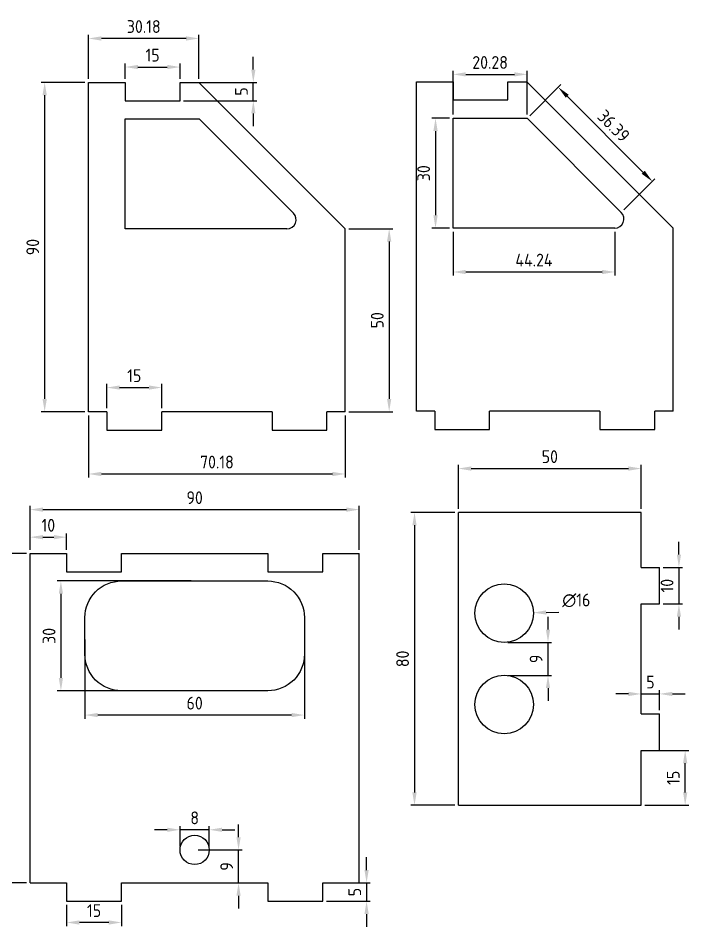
# Model space of a CAD drawing. Header units: millimetres. Extents: x 1258 to 1713, y 1213 to 1519.
# Drawn here: x 1529.3 to 1712.7, y 1270.8 to 1519.1 of the extents above; entities that cross this region are included whole.
import ezdxf

# ---------------------------------------------------------------- set-up
doc = ezdxf.new("R2010")
doc.units = ezdxf.units.MM
doc.layers.add('AM_5', color=3, linetype='Continuous', lineweight=25)
doc.layers.add('Layer1', color=7, linetype='Continuous')
doc.styles.get("Standard").update_dxf_attribs({"font": 'ISOCP.SHX'})
doc.dimstyles.new('AM_ISO$0', dxfattribs={"dimtxt": 3.5, "dimasz": 3.5, "dimexe": 1, "dimexo": 1, "dimgap": 1.5, "dimtad": 1, "dimdsep": 46, "dimtxsty": 'Standard', "dimcen": 0, "dimclrd": 256, "dimclre": 256, "dimclrt": 2, "dimadec": 0, "dimazin": 2, "dimtp": 0.1, "dimtm": 0.1, "dimtfac": 0.71, "dimtdec": 3, "dimtmove": 0, "dimatfit": 3, "dimfxl": 1, "dimlwd": -1, "dimlwe": -1, "dimarcsym": 1})
doc.dimstyles.new('AM_ISO$3', dxfattribs={"dimtxt": 3.5, "dimasz": 3.5, "dimexe": 1, "dimexo": 1, "dimgap": 1.5, "dimtad": 1, "dimtoh": 1, "dimdsep": 46, "dimtxsty": 'Standard', "dimcen": 0, "dimclrd": 256, "dimclre": 256, "dimclrt": 2, "dimadec": 0, "dimazin": 2, "dimtp": 0.1, "dimtm": 0.1, "dimtfac": 0.71, "dimtdec": 3, "dimtofl": 0, "dimtmove": 0, "dimatfit": 0, "dimfxl": 1, "dimlwd": -1, "dimlwe": -1, "dimarcsym": 1})

# ---------------------------------------------------------------- blocks, each defined once
blk = doc.blocks.new('*D3')
at = {"layer": 'AM_5', "linetype": 'ByBlock', "transparency": 16777216}
for p, q in [((1548.57, 1502.53), (1548.57, 1514.53)), ((1578.75, 1502.53), (1578.75, 1514.53)), ((1575.25, 1513.53), (1552.07, 1513.53))]:
    blk.add_line(p, q, dxfattribs=at)
at = {"layer": 'AM_5', "transparency": 16777216}
for points in [[(1552.07, 1514.11), (1552.07, 1512.94), (1548.57, 1513.53)], [(1575.25, 1514.11), (1575.25, 1512.94), (1578.75, 1513.53)]]:
    blk.add_solid(points, dxfattribs=at)
at = {"layer": 'Defpoints', "color": 0, "transparency": 16777216}
for p in [(1548.57, 1513.53), (1548.57, 1501.53), (1578.75, 1501.53)]:
    blk.add_point(p, dxfattribs=at)
at = {"layer": 'AM_5', "color": 2, "transparency": 16777216, "insert": (1563.66, 1516.78), "char_height": 3.5, "attachment_point": 5}
blk.add_mtext('30.18', dxfattribs=at)
blk = doc.blocks.new('*D4')
at = {"layer": 'AM_5', "linetype": 'ByBlock', "transparency": 16777216}
for p, q in [((1547.57, 1501.53), (1535.57, 1501.53)), ((1536.57, 1415.03), (1536.57, 1498.03)), ((1547.57, 1411.53), (1535.57, 1411.53))]:
    blk.add_line(p, q, dxfattribs=at)
at = {"layer": 'AM_5', "transparency": 16777216}
for points in [[(1535.99, 1498.03), (1537.16, 1498.03), (1536.57, 1501.53)], [(1535.99, 1415.03), (1537.16, 1415.03), (1536.57, 1411.53)]]:
    blk.add_solid(points, dxfattribs=at)
at = {"layer": 'Defpoints', "color": 0, "transparency": 16777216}
for p in [(1536.57, 1501.53), (1548.57, 1501.53), (1548.57, 1411.53)]:
    blk.add_point(p, dxfattribs=at)
at = {"layer": 'AM_5', "color": 2, "transparency": 16777216, "insert": (1533.32, 1456.53), "char_height": 3.5, "attachment_point": 5, "rotation": 90}
blk.add_mtext('90', dxfattribs=at)
blk = doc.blocks.new('*D5')
at = {"layer": 'AM_5', "linetype": 'ByBlock', "transparency": 16777216}
for p, q in [((1619.75, 1461.53), (1631.75, 1461.53)), ((1630.75, 1458.03), (1630.75, 1415.03)), ((1619.75, 1411.53), (1631.75, 1411.53))]:
    blk.add_line(p, q, dxfattribs=at)
at = {"layer": 'AM_5', "transparency": 16777216}
for points in [[(1630.17, 1458.03), (1631.34, 1458.03), (1630.75, 1461.53)], [(1630.17, 1415.03), (1631.34, 1415.03), (1630.75, 1411.53)]]:
    blk.add_solid(points, dxfattribs=at)
at = {"layer": 'Defpoints', "color": 0, "transparency": 16777216}
for p in [(1618.75, 1461.53), (1618.75, 1411.53), (1630.75, 1411.53)]:
    blk.add_point(p, dxfattribs=at)
at = {"layer": 'AM_5', "color": 2, "transparency": 16777216, "insert": (1627.5, 1436.53), "char_height": 3.5, "attachment_point": 5, "rotation": 90}
blk.add_mtext('50', dxfattribs=at)
blk = doc.blocks.new('*D6')
at = {"layer": 'AM_5', "linetype": 'ByBlock', "transparency": 16777216}
for p, q in [((1548.57, 1410.53), (1548.57, 1393.53)), ((1618.75, 1410.53), (1618.75, 1393.53)), ((1552.07, 1394.53), (1615.25, 1394.53))]:
    blk.add_line(p, q, dxfattribs=at)
at = {"layer": 'AM_5', "transparency": 16777216}
for points in [[(1552.07, 1395.11), (1552.07, 1393.94), (1548.57, 1394.53)], [(1615.25, 1395.11), (1615.25, 1393.94), (1618.75, 1394.53)]]:
    blk.add_solid(points, dxfattribs=at)
at = {"layer": 'Defpoints', "color": 0, "transparency": 16777216}
for p in [(1548.57, 1411.53), (1618.75, 1411.53), (1618.75, 1394.53)]:
    blk.add_point(p, dxfattribs=at)
at = {"layer": 'AM_5', "color": 2, "transparency": 16777216, "insert": (1583.66, 1397.78), "char_height": 3.5, "attachment_point": 5}
blk.add_mtext('70.18', dxfattribs=at)
blk = doc.blocks.new('*D7')
at = {"layer": 'AM_5', "linetype": 'ByBlock', "transparency": 16777216}
for p, q in [((1553.57, 1412.53), (1553.57, 1419.14)), ((1557.07, 1418.14), (1565.07, 1418.14)), ((1568.57, 1412.53), (1568.57, 1419.14))]:
    blk.add_line(p, q, dxfattribs=at)
at = {"layer": 'AM_5', "transparency": 16777216}
for points in [[(1557.07, 1418.72), (1557.07, 1417.56), (1553.57, 1418.14)], [(1565.07, 1418.72), (1565.07, 1417.56), (1568.57, 1418.14)]]:
    blk.add_solid(points, dxfattribs=at)
at = {"layer": 'Defpoints', "color": 0, "transparency": 16777216}
for p in [(1568.57, 1418.14), (1553.57, 1411.53), (1568.57, 1411.53)]:
    blk.add_point(p, dxfattribs=at)
at = {"layer": 'AM_5', "color": 2, "transparency": 16777216, "insert": (1561.07, 1421.39), "char_height": 3.5, "attachment_point": 5}
blk.add_mtext('15', dxfattribs=at)
blk = doc.blocks.new('*D8')
at = {"layer": 'AM_5', "linetype": 'ByBlock', "transparency": 16777216}
for p, q in [((1647.21, 1491.72), (1642.43, 1491.72)), ((1643.43, 1488.22), (1643.43, 1465.22)), ((1647.21, 1461.72), (1642.43, 1461.72))]:
    blk.add_line(p, q, dxfattribs=at)
at = {"layer": 'AM_5', "transparency": 16777216}
for points in [[(1642.84, 1488.22), (1644.01, 1488.22), (1643.43, 1491.72)], [(1642.84, 1465.22), (1644.01, 1465.22), (1643.43, 1461.72)]]:
    blk.add_solid(points, dxfattribs=at)
at = {"layer": 'Defpoints', "color": 0, "transparency": 16777216}
for p in [(1648.21, 1491.72), (1643.43, 1461.72), (1648.21, 1461.72)]:
    blk.add_point(p, dxfattribs=at)
at = {"layer": 'AM_5', "color": 2, "transparency": 16777216, "insert": (1640.18, 1476.72), "char_height": 3.5, "attachment_point": 5, "rotation": 90}
blk.add_mtext('30', dxfattribs=at)
blk = doc.blocks.new('*D9')
at = {"layer": 'AM_5', "linetype": 'ByBlock', "transparency": 16777216}
for p, q in [((1648.21, 1460.72), (1648.21, 1448.72)), ((1692.46, 1460.72), (1692.46, 1448.72)), ((1651.71, 1449.72), (1688.96, 1449.72))]:
    blk.add_line(p, q, dxfattribs=at)
at = {"layer": 'AM_5', "transparency": 16777216}
for points in [[(1651.71, 1450.3), (1651.71, 1449.13), (1648.21, 1449.72)], [(1688.96, 1450.3), (1688.96, 1449.13), (1692.46, 1449.72)]]:
    blk.add_solid(points, dxfattribs=at)
at = {"layer": 'Defpoints', "color": 0, "transparency": 16777216}
for p in [(1648.21, 1461.72), (1692.46, 1461.72), (1692.46, 1449.72)]:
    blk.add_point(p, dxfattribs=at)
at = {"layer": 'AM_5', "color": 2, "transparency": 16777216, "insert": (1670.34, 1452.97), "char_height": 3.5, "attachment_point": 5}
blk.add_mtext('44.24', dxfattribs=at)
blk = doc.blocks.new('*D10')
at = {"layer": 'AM_5', "linetype": 'ByBlock', "transparency": 16777216}
for p, q in [((1669.2, 1492.42), (1677.69, 1500.91)), ((1679.45, 1497.73), (1700.24, 1476.94)), ((1694.93, 1466.69), (1703.42, 1475.18))]:
    blk.add_line(p, q, dxfattribs=at)
at = {"layer": 'AM_5', "transparency": 16777216}
for points in [[(1679.87, 1498.14), (1679.04, 1497.31), (1676.98, 1500.2)], [(1700.65, 1477.36), (1699.82, 1476.53), (1702.71, 1474.47)]]:
    blk.add_solid(points, dxfattribs=at)
at = {"layer": 'Defpoints', "color": 0, "transparency": 16777216}
for p in [(1668.49, 1491.72), (1702.71, 1474.47), (1694.23, 1465.98)]:
    blk.add_point(p, dxfattribs=at)
at = {"layer": 'AM_5', "color": 2, "transparency": 16777216, "insert": (1692.14, 1489.63), "char_height": 3.5, "attachment_point": 5, "rotation": 315}
blk.add_mtext('36.39', dxfattribs=at)
blk = doc.blocks.new('*D11')
at = {"layer": 'AM_5', "linetype": 'ByBlock', "transparency": 16777216}
for p, q in [((1648.21, 1492.72), (1648.21, 1504.72)), ((1668.49, 1492.72), (1668.49, 1504.72)), ((1651.71, 1503.72), (1664.99, 1503.72))]:
    blk.add_line(p, q, dxfattribs=at)
at = {"layer": 'AM_5', "transparency": 16777216}
for points in [[(1651.71, 1504.3), (1651.71, 1503.13), (1648.21, 1503.72)], [(1664.99, 1504.3), (1664.99, 1503.13), (1668.49, 1503.72)]]:
    blk.add_solid(points, dxfattribs=at)
at = {"layer": 'Defpoints', "color": 0, "transparency": 16777216}
for p in [(1668.49, 1503.72), (1648.21, 1491.72), (1668.49, 1491.72)]:
    blk.add_point(p, dxfattribs=at)
at = {"layer": 'AM_5', "color": 2, "transparency": 16777216, "insert": (1658.35, 1506.97), "char_height": 3.5, "attachment_point": 5}
blk.add_mtext('20.28', dxfattribs=at)
blk = doc.blocks.new('*D12')
at = {"layer": 'AM_5', "linetype": 'ByBlock', "transparency": 16777216}
for p, q in [((1558.57, 1502.53), (1558.57, 1506.72)), ((1562.07, 1505.72), (1570.07, 1505.72)), ((1573.57, 1502.53), (1573.57, 1506.72))]:
    blk.add_line(p, q, dxfattribs=at)
at = {"layer": 'AM_5', "transparency": 16777216}
for points in [[(1562.07, 1506.31), (1562.07, 1505.14), (1558.57, 1505.72)], [(1570.07, 1506.31), (1570.07, 1505.14), (1573.57, 1505.72)]]:
    blk.add_solid(points, dxfattribs=at)
at = {"layer": 'Defpoints', "color": 0, "transparency": 16777216}
for p in [(1573.57, 1505.72), (1558.57, 1501.53), (1573.57, 1501.53)]:
    blk.add_point(p, dxfattribs=at)
at = {"layer": 'AM_5', "color": 2, "transparency": 16777216, "insert": (1566.07, 1508.97), "char_height": 3.5, "attachment_point": 5}
blk.add_mtext('15', dxfattribs=at)
blk = doc.blocks.new('*D13')
at = {"layer": 'AM_5', "linetype": 'ByBlock', "transparency": 16777216}
for p, q in [((1593.61, 1505.03), (1593.61, 1508.53)), ((1574.57, 1501.53), (1594.61, 1501.53)), ((1593.61, 1496.53), (1593.61, 1501.53)), ((1574.57, 1496.53), (1594.61, 1496.53)), ((1593.61, 1493.03), (1593.61, 1489.53))]:
    blk.add_line(p, q, dxfattribs=at)
at = {"layer": 'AM_5', "transparency": 16777216}
for points in [[(1593.03, 1505.03), (1594.2, 1505.03), (1593.61, 1501.53)], [(1593.03, 1493.03), (1594.2, 1493.03), (1593.61, 1496.53)]]:
    blk.add_solid(points, dxfattribs=at)
at = {"layer": 'Defpoints', "color": 0, "transparency": 16777216}
for p in [(1573.57, 1501.53), (1593.61, 1501.53), (1573.57, 1496.53)]:
    blk.add_point(p, dxfattribs=at)
at = {"layer": 'AM_5', "color": 2, "transparency": 16777216, "insert": (1590.36, 1499.03), "char_height": 3.5, "attachment_point": 5, "rotation": 90}
blk.add_mtext('5', dxfattribs=at)
blk = doc.blocks.new('*D14')
at = {"layer": 'AM_5', "linetype": 'ByBlock', "transparency": 16777216}
for p, q in [((1649.68, 1385.01), (1649.68, 1397.01)), ((1653.18, 1396.01), (1696.18, 1396.01)), ((1699.68, 1385.01), (1699.68, 1397.01))]:
    blk.add_line(p, q, dxfattribs=at)
at = {"layer": 'AM_5', "transparency": 16777216}
for points in [[(1653.18, 1396.6), (1653.18, 1395.43), (1649.68, 1396.01)], [(1696.18, 1396.6), (1696.18, 1395.43), (1699.68, 1396.01)]]:
    blk.add_solid(points, dxfattribs=at)
at = {"layer": 'Defpoints', "color": 0, "transparency": 16777216}
for p in [(1699.68, 1396.01), (1649.68, 1384.01), (1699.68, 1384.01)]:
    blk.add_point(p, dxfattribs=at)
at = {"layer": 'AM_5', "color": 2, "transparency": 16777216, "insert": (1674.68, 1399.26), "char_height": 3.5, "attachment_point": 5}
blk.add_mtext('50', dxfattribs=at)
blk = doc.blocks.new('*D15')
at = {"layer": 'AM_5', "linetype": 'ByBlock', "transparency": 16777216}
for p, q in [((1648.68, 1384.01), (1636.68, 1384.01)), ((1637.68, 1380.51), (1637.68, 1307.51)), ((1648.68, 1304.01), (1636.68, 1304.01))]:
    blk.add_line(p, q, dxfattribs=at)
at = {"layer": 'AM_5', "transparency": 16777216}
for points in [[(1637.1, 1380.51), (1638.26, 1380.51), (1637.68, 1384.01)], [(1637.1, 1307.51), (1638.26, 1307.51), (1637.68, 1304.01)]]:
    blk.add_solid(points, dxfattribs=at)
at = {"layer": 'Defpoints', "color": 0, "transparency": 16777216}
for p in [(1649.68, 1384.01), (1637.68, 1304.01), (1649.68, 1304.01)]:
    blk.add_point(p, dxfattribs=at)
at = {"layer": 'AM_5', "color": 2, "transparency": 16777216, "insert": (1634.43, 1344.01), "char_height": 3.5, "attachment_point": 5, "rotation": 90}
blk.add_mtext('80', dxfattribs=at)
blk = doc.blocks.new('*D16')
at = {"layer": 'AM_5', "linetype": 'ByBlock', "transparency": 16777216}
for p, q in [((1709.97, 1372.51), (1709.97, 1376.01)), ((1705.68, 1369.01), (1710.97, 1369.01)), ((1709.97, 1369.01), (1709.97, 1359.01)), ((1705.68, 1359.01), (1710.97, 1359.01)), ((1709.97, 1355.51), (1709.97, 1352.01))]:
    blk.add_line(p, q, dxfattribs=at)
at = {"layer": 'AM_5', "transparency": 16777216}
for points in [[(1709.39, 1372.51), (1710.56, 1372.51), (1709.97, 1369.01)], [(1709.39, 1355.51), (1710.56, 1355.51), (1709.97, 1359.01)]]:
    blk.add_solid(points, dxfattribs=at)
at = {"layer": 'Defpoints', "color": 0, "transparency": 16777216}
for p in [(1704.68, 1369.01), (1704.68, 1359.01), (1709.97, 1359.01)]:
    blk.add_point(p, dxfattribs=at)
at = {"layer": 'AM_5', "color": 2, "transparency": 16777216, "insert": (1706.72, 1364.01), "char_height": 3.5, "attachment_point": 5, "rotation": 90}
blk.add_mtext('10', dxfattribs=at)
blk = doc.blocks.new('*D17')
at = {"layer": 'AM_5', "linetype": 'ByBlock', "transparency": 16777216}
for p, q in [((1700.68, 1319.01), (1712.68, 1319.01)), ((1711.68, 1307.51), (1711.68, 1315.51)), ((1700.68, 1304.01), (1712.68, 1304.01))]:
    blk.add_line(p, q, dxfattribs=at)
at = {"layer": 'AM_5', "transparency": 16777216}
for points in [[(1711.1, 1315.51), (1712.26, 1315.51), (1711.68, 1319.01)], [(1711.1, 1307.51), (1712.26, 1307.51), (1711.68, 1304.01)]]:
    blk.add_solid(points, dxfattribs=at)
at = {"layer": 'Defpoints', "color": 0, "transparency": 16777216}
for p in [(1699.68, 1319.01), (1711.68, 1319.01), (1699.68, 1304.01)]:
    blk.add_point(p, dxfattribs=at)
at = {"layer": 'AM_5', "color": 2, "transparency": 16777216, "insert": (1708.43, 1311.51), "char_height": 3.5, "attachment_point": 5, "rotation": 90}
blk.add_mtext('15', dxfattribs=at)
blk = doc.blocks.new('*D18')
at = {"layer": 'AM_5', "linetype": 'ByBlock', "transparency": 16777216}
for p, q in [((1696.18, 1334.43), (1692.68, 1334.43)), ((1699.68, 1330.01), (1699.68, 1335.43)), ((1699.68, 1334.43), (1704.68, 1334.43)), ((1704.68, 1330.01), (1704.68, 1335.43)), ((1708.18, 1334.43), (1711.68, 1334.43))]:
    blk.add_line(p, q, dxfattribs=at)
at = {"layer": 'AM_5', "transparency": 16777216}
for points in [[(1696.18, 1335.01), (1696.18, 1333.84), (1699.68, 1334.43)], [(1708.18, 1335.01), (1708.18, 1333.84), (1704.68, 1334.43)]]:
    blk.add_solid(points, dxfattribs=at)
at = {"layer": 'Defpoints', "color": 0, "transparency": 16777216}
for p in [(1704.68, 1334.43), (1699.68, 1329.01), (1704.68, 1329.01)]:
    blk.add_point(p, dxfattribs=at)
at = {"layer": 'AM_5', "color": 2, "transparency": 16777216, "insert": (1702.18, 1337.68), "char_height": 3.5, "attachment_point": 5}
blk.add_mtext('5', dxfattribs=at)
blk = doc.blocks.new('*D19')
at = {"layer": 'AM_5', "linetype": 'ByBlock', "transparency": 16777216}
for p, q in [((1532.58, 1373.79), (1532.58, 1385.79)), ((1622.58, 1373.79), (1622.58, 1385.79)), ((1536.08, 1384.79), (1619.08, 1384.79))]:
    blk.add_line(p, q, dxfattribs=at)
at = {"layer": 'AM_5', "transparency": 16777216}
for points in [[(1536.08, 1385.38), (1536.08, 1384.21), (1532.58, 1384.79)], [(1619.08, 1385.38), (1619.08, 1384.21), (1622.58, 1384.79)]]:
    blk.add_solid(points, dxfattribs=at)
at = {"layer": 'Defpoints', "color": 0, "transparency": 16777216}
for p in [(1622.58, 1384.79), (1532.58, 1372.79), (1622.58, 1372.79)]:
    blk.add_point(p, dxfattribs=at)
at = {"layer": 'AM_5', "color": 2, "transparency": 16777216, "insert": (1577.58, 1388.04), "char_height": 3.5, "attachment_point": 5}
blk.add_mtext('90', dxfattribs=at)
blk = doc.blocks.new('*D20')
at = {"layer": 'AM_5', "linetype": 'ByBlock', "transparency": 16777216}
for p, q in [((1531.58, 1372.79), (1519.58, 1372.79)), ((1520.58, 1286.29), (1520.58, 1369.29)), ((1531.58, 1282.79), (1519.58, 1282.79))]:
    blk.add_line(p, q, dxfattribs=at)
at = {"layer": 'AM_5', "transparency": 16777216}
for points in [[(1520, 1369.29), (1521.16, 1369.29), (1520.58, 1372.79)], [(1520, 1286.29), (1521.16, 1286.29), (1520.58, 1282.79)]]:
    blk.add_solid(points, dxfattribs=at)
at = {"layer": 'Defpoints', "color": 0, "transparency": 16777216}
for p in [(1520.58, 1372.79), (1532.58, 1372.79), (1532.58, 1282.79)]:
    blk.add_point(p, dxfattribs=at)
at = {"layer": 'AM_5', "color": 2, "transparency": 16777216, "insert": (1517.33, 1327.79), "char_height": 3.5, "attachment_point": 5, "rotation": 90}
blk.add_mtext('90', dxfattribs=at)
blk = doc.blocks.new('*D21')
at = {"layer": 'AM_5', "linetype": 'ByBlock', "transparency": 16777216}
for p, q in [((1542.58, 1276.79), (1542.58, 1270.98)), ((1557.58, 1276.79), (1557.58, 1270.98)), ((1554.08, 1271.98), (1546.08, 1271.98))]:
    blk.add_line(p, q, dxfattribs=at)
at = {"layer": 'AM_5', "transparency": 16777216}
for points in [[(1546.08, 1272.56), (1546.08, 1271.4), (1542.58, 1271.98)], [(1554.08, 1272.56), (1554.08, 1271.4), (1557.58, 1271.98)]]:
    blk.add_solid(points, dxfattribs=at)
at = {"layer": 'Defpoints', "color": 0, "transparency": 16777216}
for p in [(1542.58, 1277.79), (1557.58, 1277.79), (1542.58, 1271.98)]:
    blk.add_point(p, dxfattribs=at)
at = {"layer": 'AM_5', "color": 2, "transparency": 16777216, "insert": (1550.08, 1275.23), "char_height": 3.5, "attachment_point": 5}
blk.add_mtext('15', dxfattribs=at)
blk = doc.blocks.new('*D22')
at = {"layer": 'AM_5', "linetype": 'ByBlock', "transparency": 16777216}
for p, q in [((1624.58, 1286.29), (1624.58, 1289.79)), ((1613.58, 1282.79), (1625.58, 1282.79)), ((1624.58, 1282.79), (1624.58, 1277.79)), ((1613.58, 1277.79), (1625.58, 1277.79)), ((1624.58, 1274.29), (1624.58, 1270.79))]:
    blk.add_line(p, q, dxfattribs=at)
at = {"layer": 'AM_5', "transparency": 16777216}
for points in [[(1624, 1286.29), (1625.16, 1286.29), (1624.58, 1282.79)], [(1624, 1274.29), (1625.16, 1274.29), (1624.58, 1277.79)]]:
    blk.add_solid(points, dxfattribs=at)
at = {"layer": 'Defpoints', "color": 0, "transparency": 16777216}
for p in [(1612.58, 1282.79), (1612.58, 1277.79), (1624.58, 1277.79)]:
    blk.add_point(p, dxfattribs=at)
at = {"layer": 'AM_5', "color": 2, "transparency": 16777216, "insert": (1621.33, 1280.29), "char_height": 3.5, "attachment_point": 5, "rotation": 90}
blk.add_mtext('5', dxfattribs=at)
blk = doc.blocks.new('*D23')
at = {"layer": 'AM_5', "linetype": 'ByBlock', "transparency": 16777216}
for p, q in [((1532.58, 1373.79), (1532.58, 1378.26)), ((1542.58, 1373.79), (1542.58, 1378.26)), ((1536.08, 1377.26), (1539.08, 1377.26))]:
    blk.add_line(p, q, dxfattribs=at)
at = {"layer": 'AM_5', "transparency": 16777216}
for points in [[(1536.08, 1377.84), (1536.08, 1376.68), (1532.58, 1377.26)], [(1539.08, 1377.84), (1539.08, 1376.68), (1542.58, 1377.26)]]:
    blk.add_solid(points, dxfattribs=at)
at = {"layer": 'Defpoints', "color": 0, "transparency": 16777216}
for p in [(1542.58, 1377.26), (1532.58, 1372.79), (1542.58, 1372.79)]:
    blk.add_point(p, dxfattribs=at)
at = {"layer": 'AM_5', "color": 2, "transparency": 16777216, "insert": (1537.58, 1380.51), "char_height": 3.5, "attachment_point": 5}
blk.add_mtext('10', dxfattribs=at)
blk = doc.blocks.new('*D24')
at = {"layer": 'AM_5', "linetype": 'ByBlock', "transparency": 16777216}
for p, q in [((1547.58, 1349.29), (1547.58, 1327.66)), ((1607.58, 1349.29), (1607.58, 1327.66)), ((1604.08, 1328.66), (1551.08, 1328.66))]:
    blk.add_line(p, q, dxfattribs=at)
at = {"layer": 'AM_5', "transparency": 16777216}
for points in [[(1551.08, 1329.24), (1551.08, 1328.08), (1547.58, 1328.66)], [(1604.08, 1329.24), (1604.08, 1328.08), (1607.58, 1328.66)]]:
    blk.add_solid(points, dxfattribs=at)
at = {"layer": 'Defpoints', "color": 0, "transparency": 16777216}
for p in [(1547.58, 1350.29), (1607.58, 1350.29), (1547.58, 1328.66)]:
    blk.add_point(p, dxfattribs=at)
at = {"layer": 'AM_5', "color": 2, "transparency": 16777216, "insert": (1577.58, 1331.91), "char_height": 3.5, "attachment_point": 5}
blk.add_mtext('60', dxfattribs=at)
blk = doc.blocks.new('*D25')
at = {"layer": 'AM_5', "linetype": 'ByBlock', "transparency": 16777216}
for p, q in [((1576.58, 1365.29), (1540.01, 1365.29)), ((1541.01, 1361.79), (1541.01, 1338.79)), ((1576.58, 1335.29), (1540.01, 1335.29))]:
    blk.add_line(p, q, dxfattribs=at)
at = {"layer": 'AM_5', "transparency": 16777216}
for points in [[(1540.43, 1361.79), (1541.59, 1361.79), (1541.01, 1365.29)], [(1540.43, 1338.79), (1541.59, 1338.79), (1541.01, 1335.29)]]:
    blk.add_solid(points, dxfattribs=at)
at = {"layer": 'Defpoints', "color": 0, "transparency": 16777216}
for p in [(1577.58, 1365.29), (1541.01, 1335.29), (1577.58, 1335.29)]:
    blk.add_point(p, dxfattribs=at)
at = {"layer": 'AM_5', "color": 2, "transparency": 16777216, "insert": (1537.76, 1350.29), "char_height": 3.5, "attachment_point": 5, "rotation": 90}
blk.add_mtext('30', dxfattribs=at)
blk = doc.blocks.new('*D26')
at = {"layer": 'AM_5', "linetype": 'ByBlock', "transparency": 16777216}
for p, q in [((1570.08, 1297.31), (1566.58, 1297.31)), ((1573.58, 1292.79), (1573.58, 1298.31)), ((1581.58, 1297.31), (1573.58, 1297.31)), ((1581.58, 1292.79), (1581.58, 1298.31)), ((1585.08, 1297.31), (1588.58, 1297.31))]:
    blk.add_line(p, q, dxfattribs=at)
at = {"layer": 'AM_5', "transparency": 16777216}
for points in [[(1570.08, 1297.89), (1570.08, 1296.73), (1573.58, 1297.31)], [(1585.08, 1297.89), (1585.08, 1296.73), (1581.58, 1297.31)]]:
    blk.add_solid(points, dxfattribs=at)
at = {"layer": 'Defpoints', "color": 0, "transparency": 16777216}
for p in [(1573.58, 1297.31), (1573.58, 1291.79), (1581.58, 1291.79)]:
    blk.add_point(p, dxfattribs=at)
at = {"layer": 'AM_5', "color": 2, "transparency": 16777216, "insert": (1577.58, 1300.56), "char_height": 3.5, "attachment_point": 5}
blk.add_mtext('8', dxfattribs=at)
blk = doc.blocks.new('*D27')
at = {"layer": 'AM_5', "linetype": 'ByBlock', "transparency": 16777216}
for p, q in [((1589.58, 1295.29), (1589.58, 1298.79)), ((1578.58, 1291.79), (1590.58, 1291.79)), ((1589.58, 1282.79), (1589.58, 1291.79)), ((1578.58, 1282.79), (1590.58, 1282.79)), ((1589.58, 1279.29), (1589.58, 1275.79))]:
    blk.add_line(p, q, dxfattribs=at)
at = {"layer": 'AM_5', "transparency": 16777216}
for points in [[(1589, 1295.29), (1590.16, 1295.29), (1589.58, 1291.79)], [(1589, 1279.29), (1590.16, 1279.29), (1589.58, 1282.79)]]:
    blk.add_solid(points, dxfattribs=at)
at = {"layer": 'Defpoints', "color": 0, "transparency": 16777216}
for p in [(1577.58, 1291.79), (1589.58, 1291.79), (1577.58, 1282.79)]:
    blk.add_point(p, dxfattribs=at)
at = {"layer": 'AM_5', "color": 2, "transparency": 16777216, "insert": (1586.33, 1287.29), "char_height": 3.5, "attachment_point": 5, "rotation": 90}
blk.add_mtext('9', dxfattribs=at)
blk = doc.blocks.new('*D71')
at = {"layer": 'AM_5', "linetype": 'ByBlock', "transparency": 16777216}
blk.add_line((1673.68, 1356.69), (1677.18, 1356.74), dxfattribs=at)
at = {"layer": 'AM_5', "transparency": 16777216}
blk.add_solid([(1673.67, 1357.27), (1673.69, 1356.1), (1670.18, 1356.63)], dxfattribs=at)
at = {"layer": 'Defpoints', "color": 0, "transparency": 16777216}
for p in [(1654.18, 1356.39), (1670.18, 1356.63)]:
    blk.add_point(p, dxfattribs=at)
at = {"layer": 'AM_5', "color": 2, "transparency": 16777216, "insert": (1681.92, 1359.99), "char_height": 3.5, "attachment_point": 5}
blk.add_mtext('∅16', dxfattribs=at)
blk = doc.blocks.new('*D72')
at = {"layer": 'AM_5', "linetype": 'ByBlock', "transparency": 16777216}
for p, q in [((1674.18, 1352.01), (1674.18, 1355.51)), ((1663.18, 1348.51), (1675.18, 1348.51)), ((1674.18, 1339.51), (1674.18, 1348.51)), ((1663.18, 1339.51), (1675.18, 1339.51)), ((1674.18, 1336.01), (1674.18, 1332.51))]:
    blk.add_line(p, q, dxfattribs=at)
at = {"layer": 'AM_5', "transparency": 16777216}
for points in [[(1673.6, 1352.01), (1674.76, 1352.01), (1674.18, 1348.51)], [(1673.6, 1336.01), (1674.76, 1336.01), (1674.18, 1339.51)]]:
    blk.add_solid(points, dxfattribs=at)
at = {"layer": 'Defpoints', "color": 0, "transparency": 16777216}
for p in [(1662.18, 1348.51), (1674.18, 1348.51), (1662.18, 1339.51)]:
    blk.add_point(p, dxfattribs=at)
at = {"layer": 'AM_5', "color": 2, "transparency": 16777216, "insert": (1670.93, 1344.01), "char_height": 3.5, "attachment_point": 5, "rotation": 90}
blk.add_mtext('9', dxfattribs=at)

msp = doc.modelspace()

# ---------------------------------------------------------------- linework, layer by layer
for p, q in [((1649.681, 1304.014), (1649.681, 1384.014)), ((1622.578, 1282.792), (1622.578, 1372.792)), ((1649.681, 1304.014), (1699.681, 1304.014))]:
    msp.add_line(p, q)
at = {"layer": 'Layer1'}
for p, q in [((1548.572, 1501.525), (1558.572, 1501.525)), ((1548.572, 1411.525), (1548.572, 1501.525)), ((1558.572, 1501.525), (1558.572, 1496.525)), ((1573.572, 1501.525), (1578.752, 1501.525)), ((1573.572, 1496.525), (1573.572, 1501.525)), ((1618.752, 1461.525), (1578.752, 1501.525)), ((1638.213, 1501.717), (1648.213, 1501.717)), ((1638.213, 1411.717), (1638.213, 1501.717)), ((1648.213, 1501.717), (1648.213, 1496.717)), ((1663.213, 1496.717), (1663.213, 1501.717)), ((1663.213, 1501.717), (1668.393, 1501.717)), ((1708.393, 1461.717), (1668.393, 1501.717)), ((1558.572, 1496.525), (1573.572, 1496.525)), ((1648.213, 1496.717), (1663.213, 1496.717)), ((1558.572, 1491.525), (1578.852, 1491.525)), ((1558.572, 1461.525), (1558.572, 1491.525)), ((1604.584, 1465.793), (1578.852, 1491.525)), ((1648.213, 1491.717), (1668.493, 1491.717)), ((1648.213, 1461.717), (1648.213, 1491.717)), ((1694.225, 1465.985), (1668.493, 1491.717)), ((1602.817, 1461.525), (1558.572, 1461.525)), ((1618.752, 1411.525), (1618.752, 1461.525)), ((1692.458, 1461.717), (1648.213, 1461.717)), ((1708.393, 1411.717), (1708.393, 1461.717)), ((1553.572, 1411.525), (1548.572, 1411.525)), ((1553.572, 1411.525), (1553.572, 1406.525)), ((1598.752, 1411.525), (1568.572, 1411.525)), ((1568.572, 1406.525), (1568.572, 1411.525)), ((1598.752, 1411.525), (1598.752, 1406.525)), ((1618.752, 1411.525), (1613.752, 1411.525)), ((1613.752, 1406.525), (1613.752, 1411.525)), ((1643.213, 1411.717), (1638.213, 1411.717)), ((1643.213, 1411.717), (1643.213, 1406.717)), ((1658.213, 1406.717), (1658.213, 1411.717)), ((1688.393, 1411.717), (1658.213, 1411.717)), ((1688.393, 1411.717), (1688.393, 1406.717)), ((1708.393, 1411.717), (1703.393, 1411.717)), ((1703.393, 1406.717), (1703.393, 1411.717)), ((1553.572, 1406.525), (1568.572, 1406.525)), ((1598.752, 1406.525), (1613.752, 1406.525)), ((1643.213, 1406.717), (1658.213, 1406.717)), ((1688.393, 1406.717), (1703.393, 1406.717)), ((1699.681, 1384.014), (1649.681, 1384.014)), ((1699.681, 1369.014), (1699.681, 1384.014)), ((1532.578, 1282.792), (1532.578, 1372.792)), ((1532.578, 1372.792), (1542.578, 1372.792)), ((1542.578, 1372.792), (1542.578, 1367.792)), ((1557.578, 1367.792), (1557.578, 1372.792)), ((1557.578, 1372.792), (1597.578, 1372.792)), ((1597.578, 1372.792), (1597.578, 1367.792)), ((1612.578, 1367.792), (1612.578, 1372.792)), ((1612.578, 1372.792), (1622.578, 1372.792)), ((1699.681, 1369.014), (1704.681, 1369.014)), ((1704.681, 1359.014), (1704.681, 1369.014)), ((1542.578, 1367.792), (1557.578, 1367.792)), ((1597.578, 1367.792), (1612.578, 1367.792)), ((1699.681, 1359.014), (1704.681, 1359.014)), ((1699.681, 1329.014), (1699.681, 1359.014)), ((1699.681, 1329.014), (1704.681, 1329.014)), ((1704.681, 1319.014), (1704.681, 1329.014)), ((1699.681, 1304.014), (1699.681, 1319.014)), ((1699.681, 1319.014), (1704.681, 1319.014)), ((1532.578, 1282.792), (1542.578, 1282.792)), ((1542.578, 1282.792), (1542.578, 1277.792)), ((1557.578, 1277.792), (1557.578, 1282.792)), ((1557.578, 1282.792), (1597.578, 1282.792)), ((1597.578, 1282.792), (1597.578, 1277.792)), ((1612.578, 1277.792), (1612.578, 1282.792)), ((1612.578, 1282.792), (1622.578, 1282.792)), ((1542.578, 1277.792), (1557.578, 1277.792)), ((1597.578, 1277.792), (1612.578, 1277.792))]:
    msp.add_line(p, q, dxfattribs=at)
msp.add_lwpolyline([(1597.578, 1335.292), (1557.578, 1335.292, -0.4142136), (1547.578, 1345.292), (1547.578, 1355.292, -0.4142136), (1557.578, 1365.292), (1597.578, 1365.292, -0.4142136), (1607.578, 1355.292), (1607.578, 1345.292, -0.4142136)], format="xyb", close=True, dxfattribs=at)
for centre, radius in [((1662.181, 1356.514), 8), ((1662.181, 1331.514), 8), ((1577.578, 1291.792), 4)]:
    msp.add_circle(centre, radius, dxfattribs=at)
for centre in [(1602.817, 1464.025), (1692.458, 1464.217)]:
    msp.add_arc(centre, 2.5, 270, 45, dxfattribs=at)

# ---------------------------------------------------------------- dimensions: what is measured, and where the dimension line sits
at = {"layer": 'AM_5'}
for base, p1, p2, angle, picture, middle in [((1548.572, 1513.525), (1578.752, 1501.525), (1548.572, 1501.525), 0, '*D3', (1563.662, 1516.775)), ((1643.427, 1461.717), (1648.213, 1491.717), (1648.213, 1461.717), 90, '*D8', (1640.177, 1476.717)), ((1630.752, 1411.525), (1618.752, 1461.525), (1618.752, 1411.525), 90, '*D5', (1627.502, 1436.525)), ((1618.752, 1394.525), (1548.572, 1411.525), (1618.752, 1411.525), 0, '*D6', (1583.662, 1397.775)), ((1622.578, 1384.792), (1532.578, 1372.792), (1622.578, 1372.792), 0, '*D19', (1577.578, 1388.042)), ((1637.681, 1304.014), (1649.681, 1384.014), (1649.681, 1304.014), 90, '*D15', (1634.431, 1344.014)), ((1520.578, 1372.792), (1532.578, 1282.792), (1532.578, 1372.792), 90, '*D20', (1517.328, 1327.792)), ((1674.181, 1348.514), (1662.181, 1339.514), (1662.181, 1348.514), 90, '*D72', (1670.931, 1344.014)), ((1573.578, 1297.312), (1581.578, 1291.792), (1573.578, 1291.792), 0, '*D26', (1577.578, 1300.562)), ((1589.578, 1291.792), (1577.578, 1282.792), (1577.578, 1291.792), 90, '*D27', (1586.328, 1287.292))]:
    dim = msp.add_linear_dim(base=base, p1=p1, p2=p2, angle=angle, dimstyle='AM_ISO$0', override={"dimpost": ''}, dxfattribs=at)
    dim.commit()
    dim.dimension.update_dxf_attribs({"geometry": picture, "text_midpoint": middle})
for base, p1, p2, picture, middle in [((1573.572, 1505.722), (1558.572, 1501.525), (1573.572, 1501.525), '*D12', (1566.072, 1508.972)), ((1568.572, 1418.139), (1553.572, 1411.525), (1568.572, 1411.525), '*D7', (1561.072, 1421.389)), ((1704.681, 1334.427), (1699.681, 1329.014), (1704.681, 1329.014), '*D18', (1702.181, 1337.677))]:
    dim = msp.add_linear_dim(base=base, p1=p1, p2=p2, dimstyle='AM_ISO$0', override={"dimpost": ''}, dxfattribs=at)
    dim.commit()
    dim.dimension.update_dxf_attribs({"geometry": picture, "text_midpoint": middle})
for base, p1, p2, angle, picture, middle in [((1593.614, 1501.525), (1573.572, 1496.525), (1573.572, 1501.525), 90, '*D13', (1590.364, 1499.025)), ((1536.572, 1501.525), (1548.572, 1411.525), (1548.572, 1501.525), 90, '*D4', (1533.322, 1456.525)), ((1692.45755, 1449.71697), (1648.21258, 1461.71697), (1692.45755, 1461.71697), 0, '*D9', (1670.33507, 1452.96732)), ((1542.578, 1377.26), (1532.578, 1372.792), (1542.578, 1372.792), 0, '*D23', (1537.578, 1380.51)), ((1709.973, 1359.014), (1704.681, 1369.014), (1704.681, 1359.014), 90, '*D16', (1706.723, 1364.014)), ((1541.009, 1335.292), (1577.578, 1365.292), (1577.578, 1335.292), 90, '*D25', (1537.759, 1350.292)), ((1547.578, 1328.661), (1607.578, 1350.292), (1547.578, 1350.292), 0, '*D24', (1577.578, 1331.911)), ((1711.681, 1319.014), (1699.681, 1304.014), (1699.681, 1319.014), 90, '*D17', (1708.431, 1311.514)), ((1624.578, 1277.792), (1612.578, 1282.792), (1612.578, 1277.792), 90, '*D22', (1621.328, 1280.292)), ((1542.578, 1271.98), (1557.578, 1277.792), (1542.578, 1277.792), 0, '*D21', (1550.078, 1275.23))]:
    dim = msp.add_linear_dim(base=base, p1=p1, p2=p2, angle=angle, dimstyle='AM_ISO$0', dxfattribs=at)
    dim.commit()
    dim.dimension.update_dxf_attribs({"geometry": picture, "text_midpoint": middle})
for base, p1, p2, picture, middle in [((1668.493, 1503.717), (1648.213, 1491.717), (1668.493, 1491.717), '*D11', (1658.353, 1506.967)), ((1699.681, 1396.014), (1649.681, 1384.014), (1699.681, 1384.014), '*D14', (1674.681, 1399.264))]:
    dim = msp.add_linear_dim(base=base, p1=p1, p2=p2, dimstyle='AM_ISO$0', dxfattribs=at)
    dim.commit()
    dim.dimension.update_dxf_attribs({"geometry": picture, "text_midpoint": middle})
dim = msp.add_aligned_dim(p1=(1668.493, 1491.717), p2=(1694.225, 1465.985), distance=12, dimstyle='AM_ISO$0', dxfattribs=at)
dim.commit()
dim.dimension.update_dxf_attribs({"geometry": '*D10', "text_midpoint": (1692.143, 1489.634)})
dim = msp.add_diameter_dim_2p(p1=(1654.182, 1356.394), p2=(1670.181, 1356.633), dimstyle='AM_ISO$3', override={"dimpost": ''}, dxfattribs=at)
dim.commit()
dim.dimension.update_dxf_attribs({"geometry": '*D71', "text_midpoint": (1681.917, 1356.738), "dimtype": 163})

doc.saveas('drawing.dxf')
